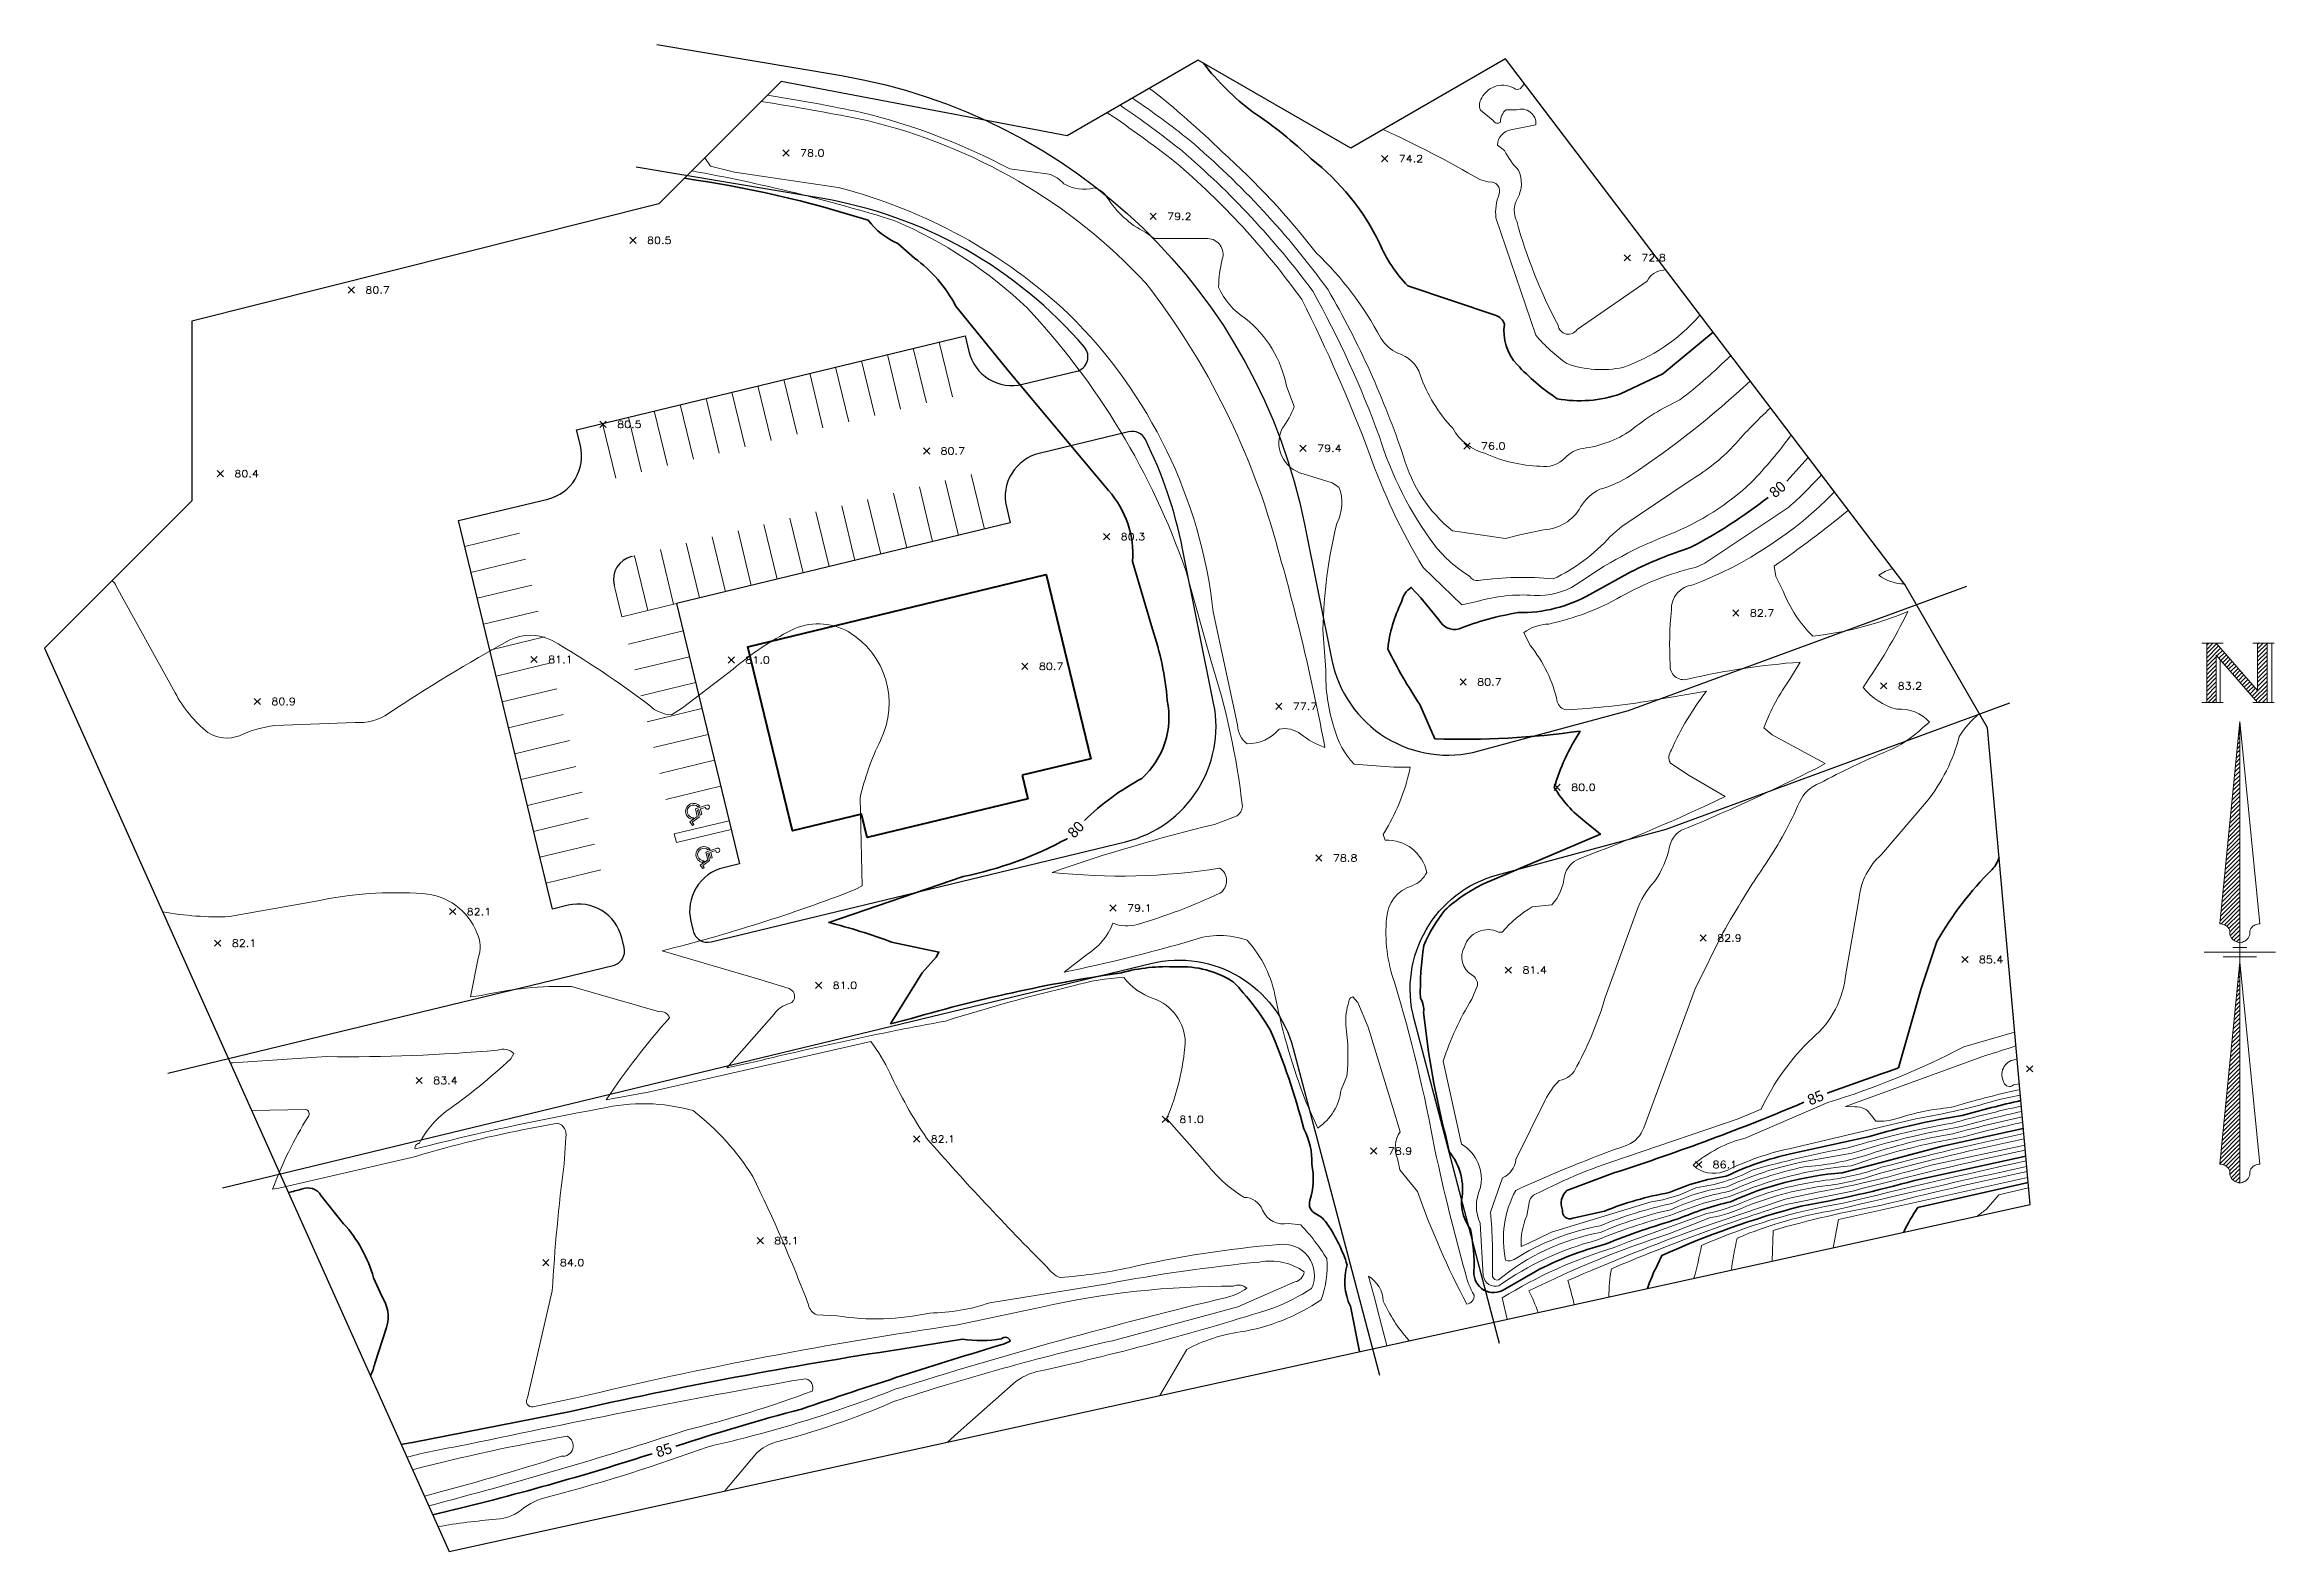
# Model space of a CAD drawing. Header units: feet. Extents: x 0 to 753, y 0 to 509.
import ezdxf
from ezdxf.enums import TextEntityAlignment as Align

# ---------------------------------------------------------------- set-up
doc = ezdxf.new("R2010")
doc.units = ezdxf.units.FT
doc.header["$LTSCALE"] = 0.5
doc.header["$MEASUREMENT"] = 0
for name, color, linetype, lineweight in [('A-Anno-Note', 10, 'Continuous', 25), ('A-Anno-Symb', 6, 'Continuous', 18), ('C-Site-Cntr', 11, 'Continuous', 35), ('C-Site-Cntr-Intm', 9, 'Continuous', 18), ('C-Site-Ftpr', 2, 'Continuous', 50), ('C-Site-Pkng', 70, 'Continuous', 18), ('C-Site-Road', 57, 'Continuous', 25), ('C-Site-Spot-Elev', 9, 'Continuous', 35)]:
    doc.layers.add(name, color=color, linetype=linetype, lineweight=lineweight)
doc.styles.add('60', font='simplex.shx', dxfattribs={"width": 1.15, "height": 2.4})

# ---------------------------------------------------------------- blocks, each defined once
blk = doc.blocks.new('North')
for p, q in [((-0.14, 2.61), (-0.32, 2.61)), ((-0.28, 2.11), (-0.28, 2.61)), ((-0.28, 2.61), (-0.18, 2.61)), ((-0.28, 2.522), (-0.193, 2.61)), ((-0.28, 2.557), (-0.228, 2.61)), ((-0.28, 2.593), (-0.263, 2.61)), ((-0.28, 2.487), (-0.18, 2.587)), ((-0.28, 2.451), (-0.164, 2.568)), ((-0.28, 2.416), (-0.2, 2.496)), ((-0.28, 2.381), (-0.2, 2.461)), ((0.15, 2.21), (-0.2, 2.61)), ((-0.2, 2.11), (-0.2, 2.51)), ((-0.2, 2.51), (0.15, 2.11)), ((-0.2, 2.51), (-0.2, 2.11)), ((-0.194, 2.503), (-0.147, 2.549)), ((-0.177, 2.484), (-0.131, 2.53)), ((-0.167, 2.11), (-0.167, 2.472)), ((-0.161, 2.465), (-0.114, 2.511)), ((-0.144, 2.446), (-0.098, 2.493)), ((-0.128, 2.427), (-0.081, 2.474)), ((-0.111, 2.408), (-0.065, 2.455)), ((0.29, 2.61), (0.11, 2.61)), ((0.23, 2.61), (0.15, 2.61)), ((0.15, 2.21), (0.15, 2.61)), ((0.15, 2.563), (0.196, 2.61)), ((0.15, 2.599), (0.161, 2.61)), ((0.15, 2.528), (0.228, 2.606)), ((0.15, 2.492), (0.228, 2.571)), ((0.15, 2.457), (0.23, 2.537)), ((0.15, 2.422), (0.23, 2.502)), ((0.15, 2.386), (0.23, 2.466)), ((0.23, 2.11), (0.23, 2.61)), ((0.23, 2.608), (0.232, 2.61)), ((0.269, 2.11), (0.269, 2.61)), ((-0.28, 2.345), (-0.2, 2.425)), ((-0.28, 2.31), (-0.2, 2.39)), ((-0.28, 2.275), (-0.2, 2.355)), ((-0.28, 2.239), (-0.2, 2.319)), ((-0.28, 2.204), (-0.2, 2.284)), ((-0.095, 2.39), (-0.048, 2.436)), ((-0.078, 2.371), (-0.032, 2.417)), ((-0.06, 2.35), (-0.014, 2.397)), ((-0.045, 2.333), (0.001, 2.379)), ((-0.029, 2.314), (0.018, 2.361)), ((-0.012, 2.295), (0.034, 2.342)), ((0.004, 2.276), (0.051, 2.323)), ((0.021, 2.258), (0.067, 2.304)), ((0.037, 2.239), (0.084, 2.285)), ((0.054, 2.22), (0.1, 2.266)), ((0.103, 2.163), (0.23, 2.29)), ((0.15, 2.351), (0.23, 2.431)), ((0.15, 2.316), (0.23, 2.396)), ((0.15, 2.28), (0.23, 2.36)), ((0.15, 2.245), (0.23, 2.325)), ((-0.14, 2.11), (-0.32, 2.11)), ((-0.28, 2.169), (-0.2, 2.249)), ((-0.28, 2.13), (-0.2, 2.21)), ((-0.28, 2.11), (-0.2, 2.11)), ((-0.268, 2.11), (-0.2, 2.178)), ((-0.233, 2.11), (-0.2, 2.142)), ((0.07, 2.201), (0.117, 2.248)), ((0.087, 2.182), (0.133, 2.229)), ((0.29, 2.11), (0.11, 2.11)), ((0.12, 2.145), (0.23, 2.254)), ((0.136, 2.126), (0.23, 2.219)), ((0.15, 2.11), (0.23, 2.11)), ((0.156, 2.11), (0.23, 2.184)), ((0.191, 2.11), (0.23, 2.148)), ((0.227, 2.11), (0.23, 2.113)), ((0.23, 2.11), (0.28, 2.11)), ((0, 1.95), (-0.17, 0.24)), ((-0.003, 1.915), (0, 1.919)), ((0, -1.95), (0, 1.95)), ((0, 1.95), (0.17, 0.24)), ((-0.027, 1.68), (0, 1.706)), ((-0.023, 1.719), (0, 1.742)), ((-0.019, 1.758), (0, 1.777)), ((-0.015, 1.797), (0, 1.813)), ((-0.011, 1.837), (0, 1.848)), ((-0.007, 1.876), (0, 1.883)), ((-0.046, 1.483), (0, 1.53)), ((-0.042, 1.523), (0, 1.565)), ((-0.039, 1.562), (0, 1.6)), ((-0.035, 1.601), (0, 1.636)), ((-0.031, 1.64), (0, 1.671)), ((-0.066, 1.287), (0, 1.353)), ((-0.062, 1.326), (0, 1.388)), ((-0.058, 1.366), (0, 1.424)), ((-0.054, 1.405), (0, 1.459)), ((-0.05, 1.444), (0, 1.494)), ((-0.089, 1.051), (0, 1.141)), ((-0.085, 1.091), (0, 1.176)), ((-0.082, 1.13), (0, 1.212)), ((-0.078, 1.169), (0, 1.247)), ((-0.074, 1.209), (0, 1.282)), ((-0.07, 1.248), (0, 1.318)), ((-0.109, 0.855), (0, 0.964)), ((-0.105, 0.894), (0, 0.999)), ((-0.101, 0.934), (0, 1.035)), ((-0.097, 0.973), (0, 1.07)), ((-0.093, 1.012), (0, 1.105)), ((-0.128, 0.659), (0, 0.787)), ((-0.124, 0.698), (0, 0.823)), ((-0.121, 0.737), (0, 0.858)), ((-0.117, 0.777), (0, 0.893)), ((-0.113, 0.816), (0, 0.929)), ((-0.152, 0.423), (0, 0.575)), ((-0.148, 0.463), (0, 0.61)), ((-0.144, 0.502), (0, 0.646)), ((-0.14, 0.541), (0, 0.681)), ((-0.136, 0.58), (0, 0.717)), ((-0.132, 0.62), (0, 0.752)), ((-0.167, 0.266), (0, 0.434)), ((-0.163, 0.306), (0, 0.469)), ((-0.16, 0.345), (0, 0.504)), ((-0.159, 0.239), (0, 0.398)), ((-0.156, 0.384), (0, 0.54)), ((-0.131, 0.232), (0, 0.363)), ((-0.109, 0.219), (0, 0.328)), ((-0.093, 0.2), (0, 0.292)), ((-0.085, 0.172), (0, 0.257)), ((-0.081, 0.14), (0, 0.222)), ((-0.3, 0), (0.3, 0)), ((-0.068, 0.118), (0, 0.186)), ((-0.06, 0.04), (0.06, 0.04)), ((-0.05, 0.101), (0, 0.151)), ((-0.027, 0.088), (0, 0.116)), ((0, 0.08), (0, 0.08)), ((0, -0.08), (-0.17, -1.79)), ((-0.14, -0.04), (0.14, -0.04)), ((-0.01, -0.177), (0, -0.167)), ((-0.006, -0.138), (0, -0.132)), ((-0.002, -0.098), (0, -0.097)), ((0, -0.04), (0, -1.95)), ((0, -0.08), (0.17, -1.79)), ((-0.029, -0.373), (0, -0.344)), ((-0.025, -0.334), (0, -0.309)), ((-0.021, -0.295), (0, -0.273)), ((-0.017, -0.255), (0, -0.238)), ((-0.014, -0.216), (0, -0.203)), ((-0.053, -0.609), (0, -0.556)), ((-0.049, -0.57), (0, -0.521)), ((-0.045, -0.53), (0, -0.486)), ((-0.041, -0.491), (0, -0.45)), ((-0.037, -0.452), (0, -0.415)), ((-0.033, -0.413), (0, -0.379)), ((-0.072, -0.805), (0, -0.733)), ((-0.068, -0.766), (0, -0.698)), ((-0.064, -0.727), (0, -0.662)), ((-0.06, -0.687), (0, -0.627)), ((-0.056, -0.648), (0, -0.592)), ((-0.092, -1.001), (0, -0.91)), ((-0.088, -0.962), (0, -0.874)), ((-0.084, -0.923), (0, -0.839)), ((-0.08, -0.884), (0, -0.804)), ((-0.076, -0.844), (0, -0.768)), ((-0.115, -1.237), (0, -1.122)), ((-0.111, -1.198), (0, -1.087)), ((-0.107, -1.158), (0, -1.051)), ((-0.103, -1.119), (0, -1.016)), ((-0.099, -1.08), (0, -0.981)), ((-0.096, -1.041), (0, -0.945)), ((-0.135, -1.433), (0, -1.299)), ((-0.131, -1.394), (0, -1.263)), ((-0.127, -1.355), (0, -1.228)), ((-0.123, -1.315), (0, -1.193)), ((-0.119, -1.276), (0, -1.157)), ((-0.154, -1.63), (0, -1.475)), ((-0.15, -1.59), (0, -1.44)), ((-0.146, -1.551), (0, -1.405)), ((-0.142, -1.512), (0, -1.369)), ((-0.138, -1.472), (0, -1.334)), ((-0.17, -1.787), (0, -1.617)), ((-0.166, -1.747), (0, -1.582)), ((-0.162, -1.708), (0, -1.546)), ((-0.158, -1.669), (0, -1.511)), ((-0.142, -1.794), (0, -1.652)), ((-0.117, -1.805), (0, -1.688)), ((-0.099, -1.822), (0, -1.723)), ((-0.087, -1.845), (0, -1.758)), ((-0.084, -1.878), (0, -1.794)), ((-0.074, -1.904), (0, -1.829)), ((-0.058, -1.923), (0, -1.864)), ((-0.037, -1.937), (0, -1.9)), ((-0.012, -1.947), (0, -1.935))]:
    blk.add_line(p, q)
for points in [[(-0.17, 0.24, -0.093518), (-0.128, 0.231, -0.116423), (-0.1, 0.21, -0.187274), (-0.085, 0.166, 0.176917), (-0.07, 0.12, 0.09767), (-0.041, 0.095, 0.083681), (0, 0.08)], [(0.17, 0.24, 0.093518), (0.128, 0.231, 0.116423), (0.1, 0.21, 0.187274), (0.085, 0.166, -0.176917), (0.07, 0.12, -0.09767), (0.041, 0.095, -0.083681), (0, 0.08)], [(-0.17, -1.79, -0.093518), (-0.128, -1.799, -0.116423), (-0.1, -1.82, -0.187274), (-0.085, -1.864, 0.176917), (-0.07, -1.91, 0.09767), (-0.041, -1.935, 0.083681), (0, -1.95)], [(0.17, -1.79, 0.093518), (0.128, -1.799, 0.116423), (0.1, -1.82, 0.187274), (0.085, -1.864, -0.176917), (0.07, -1.91, -0.09767), (0.041, -1.935, -0.083681), (0, -1.95)]]:
    blk.add_lwpolyline(points, format="xyb")
blk = doc.blocks.new('SPOT')
for p, q in [((-0.5, -0.5), (0.5, 0.5)), ((-0.5, 0.5), (0.5, -0.5))]:
    blk.add_line(p, q)
blk = doc.blocks.new('I_SITE_PARKING_Handicap Symbol_P')
at = {"color": 0, "linetype": 'ByBlock', "lineweight": -2}
for points in [[(-0.0204, 0.0036), (-0.0209, 0.01, 1.375474), (0.0151, -0.0272), (0.0119, -0.0191, -1.496783)], [(-0.0191, 0.0336), (-0.0156, -0.0065), (0.0111, -0.0065), (0.0225, -0.0351), (0.0361, -0.0297), (0.0339, -0.0243), (0.0258, -0.0275), (0.0151, -0.0006), (-0.0103, -0.0006), (-0.0107, 0.0044), (0.0085, 0.0044), (0.0085, 0.0102), (-0.0112, 0.0102), (-0.0127, 0.0269, 2.822933)]]:
    blk.add_lwpolyline(points, format="xyb", close=True, dxfattribs=at)
at = {"layer": 'Defpoints', "color": 0, "linetype": 'ByBlock', "lineweight": -2}
blk.add_point((-0.0361, -0.0417), dxfattribs=at)

msp = doc.modelspace()

# ---------------------------------------------------------------- linework, layer by layer
msp.add_lwpolyline([(136.64, 0), (670.59, 117.18), (656.25, 278.21), (628.27, 326.67), (493.45, 504.15), (441.18, 473.97), (389.67, 503.71), (345.39, 478.15), (248.83, 496.56), (207.5, 455.24), (49.75, 415.63), (49.75, 354.93), (0, 305.17)], close=True)
at = {"layer": 'C-Site-Cntr', "flags": 128}
for points, elevation in [([(563.55, 411.86), (546.58, 397.78), (532.33, 391.01, -0.128797), (510.86, 389.37, -0.057611), (497.35, 400.91, -0.230799), (493.07, 414.56, 0.279811), (489.91, 417.55), (460.41, 427.54, -0.089033), (450.86, 441.91, 0.116314), (427.8, 470.39, 0.047197), (408.03, 486.25, -0.06606), (391.39, 502.71, -0.06606)], 75), ([(351.2, 246.89, -0.069714), (370.62, 261.14, 0.265409), (379.19, 287.49, 0.060862), (374.2, 311.51), (367.47, 334.4, 0.20346), (359.35, 358.34), (325.75, 398.5), (307.69, 420.79, 0.113884), (293.83, 436.87), (288.2, 441.78, -0.12372), (278.16, 449.65, 0.042914), (216.1, 463.83, 0.042914)], 80), ([(582.13, 356.03, -0.044354), (555.86, 339.09, 0.03795), (535.78, 330.92), (521.88, 323.22, -0.131807), (497.76, 317.11, 0.05793), (477.75, 311.59, -0.360674), (470.94, 314.74), (464.86, 322.15), (461.61, 325.62, 0.202313), (458.33, 320.73, 0.089983), (453.68, 304.86, 0.031126), (464.48, 286.11), (469.61, 274.51, 0.04393), (518.65, 277.1, 0.069299), (509.9, 258.07, 0.096527), (520.24, 246.61), (525.47, 242.28), (486.04, 225.49, 0.07242), (472.95, 216.64, 0.063637), (465.85, 204.66, 0.045858), (464.7, 186.82, -0.167323), (465.79, 182.08, 0.039152), (473.4, 139.74), (474.37, 135.1, -0.225575), (478.56, 118.67, 0.167113), (481.58, 108.86, -0.058275), (482.78, 94.53, 0.625971), (493.2, 88.58), (503.52, 94.6, -0.053041), (527.13, 103.77, -0.02689), (551.75, 112.29, -0.04699), (569.39, 118.09, -0.085718), (607.09, 127.91), (640.98, 136.85), (668.3, 142.84)], 80), ([(444.17, 67.49), (441.04, 82.8, -0.188247), (439.95, 96.77, 0.070798), (433.35, 110.46, 0.126576), (429.39, 114.08, -0.389866), (427.36, 118.58, 0.118797), (428.06, 130.79, 0.127418), (425.32, 142.77, 0.038105), (413.88, 176.4, 0.053531), (401.59, 192.29, 0.159656), (382.25, 197.44, 0.080949), (363.7, 195.47, 0.035203), (290.6, 179.41), (285.74, 178.26), (296.39, 195.47), (301.16, 200.68), (302.06, 202.46), (286.02, 205.85, 0.028348), (264.83, 212.46), (310.28, 227.99, 0.07447), (345.35, 240.76), (345.4, 240.81)], 80), ([(602.05, 154.84), (620.06, 161.16), (623.12, 162.24), (626.17, 163.37), (633.83, 190.13), (639.15, 206.06, -0.067984), (657.77, 230.35, 0.127201), (660.14, 234.45, 0.127201)], 85), ([(667.46, 152.3, 0.014521), (647.68, 147.22, 0.032735), (616.4, 140.18), (589.72, 134.32, 0.056288), (568, 126.75, 0.070565), (548.7, 121.18, 0.052947), (526.87, 114.95), (516.12, 112.51, -0.590183), (512.69, 115.3, -0.316118), (514.18, 121.93), (530.38, 127.94, 0.021393), (594.25, 151.71)], 85), ([(541.4, 88.83, -0.046284), (544.8, 96.79), (546.2, 99.98, -0.041748), (593.28, 116.6, 0.022737), (631.59, 125.3), (669.13, 133.5)], 75), ([(110.06, 59.36, 0.06715), (111.51, 63.5), (115.53, 75.65, 0.225774), (113.88, 86.19), (111.09, 92.46, 0.114238), (100.99, 110.69), (93.46, 120.15, 0.382696), (86.65, 122.31, -0.001739), (82.36, 121.22)], 85), ([(627.95, 107.83, -0.041107), (632.69, 116.14), (669.93, 124.57)], 70), ([(213.18, 35.49, -0.015838), (255.7, 48.09, -0.009334), (323.89, 70.04), (326.17, 71.04, 0.607067), (323.25, 71.8, -0.083374), (309.98, 71.7), (289.15, 68.31, 0.017939), (177.64, 47.31), (124.27, 36.77, 0.023037), (120.47, 36.11, 0.023037)], 85), ([(131.12, 12.32, 0.019357), (204.02, 32.63), (205.17, 32.96)], 85)]:
    msp.add_lwpolyline(points, format="xyb", dxfattribs=dict(at, elevation=elevation))
at = {"layer": 'C-Site-Cntr', "elevation": 80, "flags": 128}
msp.add_lwpolyline([(595.69, 369.55), (588.5, 361.5)], dxfattribs=at)
at = {"layer": 'C-Site-Cntr-Intm', "flags": 128}
for points, elevation in [([(244.18, 491.91, -0.012159), (275.96, 486.09, -0.062091), (326.05, 466.99), (339.28, 465.23, -0.136617), (344.27, 461.97, 0.195072), (354.47, 460.6, -0.203993), (358.82, 457.51, 0.141709), (371.96, 445.57), (374.75, 443.54), (392.88, 443.49, -0.50102), (397.78, 436.55, 0.063671), (396.55, 427.05, 0.148281), (405.63, 416.45, -0.179007), (419.46, 393.6), (422.04, 386.75, -0.078724), (418.02, 379.37, 0.481493), (425.07, 364.02), (434.93, 361.01), (437.18, 359.54, -0.217444), (436.45, 347.24, 0.055833), (431.77, 311.46), (432.74, 297.85, 0.084835), (435.58, 278.07, 0.126551), (442.3, 265.95), (455.73, 264.89), (461.24, 264.89, -0.078729), (453.88, 245.23), (452.15, 242.15), (452.79, 240.28, -0.364039), (466.87, 229.38, -0.187983), (461.93, 224.88, 0.318562), (453.29, 213.81, 0.11154), (455.95, 192.24, -0.027864), (469.61, 135.63, 0.015658), (479.89, 93.94, 0.082932), (482.83, 86.61, -0.411477), (480.32, 83.52, -0.033459), (463.67, 121.53), (457.79, 128.92), (456.95, 132.69, -0.254935), (457.81, 141.76), (455.3, 150.3), (447.06, 177.06), (443.51, 185.47), (441.9, 187.3, 0.434814), (440.55, 185.66, 0.100454), (439.5, 177.82, -0.06326), (439.82, 160.54), (437.88, 155.95, -0.219887), (430.05, 143.02), (425.93, 152.24, -0.042653), (415.84, 186.6, 0.141969), (406.14, 206.44, 0.176139), (387.88, 206.48, -0.020012), (344.36, 195.66), (351.88, 201.56, 0.166359), (360.8, 212.19, 0.160951), (369.16, 211.8, 0.037151), (396.98, 222.34, 0.547419), (396.87, 230.81, -0.067525), (340.27, 229.39, -0.024196), (395.13, 245.6), (402.8, 248.5, 0.243133), (404.57, 251.66, 0.050497), (393.87, 301.01), (385.42, 331.37, 0.105088), (331.86, 420.03, 0.090026), (287.14, 449.5, 0.031315), (218.62, 466.35, 0.031315)], 79), ([(242.04, 489.77, -0.012839), (277.79, 483.33, -0.148014), (371.99, 428.38, -0.1003), (416.66, 338.23, -0.023256), (432.43, 271.54, -0.080466), (424.28, 276.05, 0.222392), (416.94, 277.74, -0.223028), (406.18, 272.78, -0.238475), (402.95, 279.25), (394.73, 317.4, 0.171693), (345.94, 417.97, 0.125745), (268.05, 460.75), (233.06, 465.93), (224.92, 467.92), (222.99, 470.73)], 78), ([(576.11, 395.33, -0.03924), (535.63, 363.41, -0.076857), (525.26, 358.81, 0.134173), (518.76, 352.82, -0.26607), (506.31, 345.14), (498.27, 343.39), (493.43, 342.12), (475.53, 344.78, -0.157795), (459.03, 369.77, 0.049969), (433.52, 426.11, 0.060108), (386.69, 476.72, 0.019493), (367.48, 490.9, 0.019493)], 77), ([(569.5, 404.03, -0.033761), (552.29, 388.98, 0.062232), (535.75, 378.66, -0.11832), (519.64, 372.6, 0.167515), (513.54, 369.38, -0.242156), (505.09, 366.55, -0.095899), (486.64, 370.86, -0.208578), (475.65, 379.39, -0.108559), (464.62, 397.5, 0.246808), (457.06, 404.73, -0.14789), (451.32, 409.86, 0.080339), (429.51, 438.62, 0.045477), (397.72, 472.8, 0.028182), (373.23, 494.22, 0.028182)], 76), ([(547.47, 433.03, -0.076636), (546.83, 432.85, 0.263057), (541.24, 429.12), (517.6, 412.72, -0.688974), (511.17, 414.19, -0.052109), (497.21, 449.33, -0.249061), (497.53, 457.03, 0.233615), (497.82, 466.57, -0.078677), (493.09, 473.24), (490.75, 475.05, -0.367386), (495.27, 480.19), (503.72, 481.87, 0.536964), (497.18, 486.96), (493.65, 486.98, 0.245402), (491.77, 482.84, -0.464742), (489.24, 483.31), (484.97, 486.9, -0.264004), (485.41, 490.97, -0.45159), (496.81, 493.95, 0.36723), (498.89, 494.61), (499.86, 495.71)], 73), ([(589.93, 377.14, -0.032813), (576.38, 361.03, -0.094279), (549.09, 343.67, 0.062121), (517.35, 326.58, -0.153629), (503.12, 322.96, 0.08716), (483.85, 320.89), (478.72, 319.7), (465.59, 332.34, -0.050367), (447.39, 371.03, 0.026692), (424.65, 422.88, 0.06038), (381.88, 469.33, 0.015724), (358.99, 485.99, 0.015724)], 79), ([(582.95, 386.33, 0.024763), (569.59, 372.45, -0.061541), (555.43, 361.55), (532.7, 346.2), (528.77, 342.86, -0.104074), (509.57, 328.5, 0.059996), (484.34, 327.97, -0.331089), (481.4, 329.34, -0.088295), (469.53, 339.82, -0.085698), (450.86, 376.53, 0.039296), (428.33, 425.72, 0.05646), (384.06, 473.19, 0.019489), (363.3, 488.49, 0.019489)], 78), ([(559.14, 417.67, -0.002043), (558.65, 417.08, -0.129092), (533.09, 399.97, -0.138105), (514.15, 401.23, -0.06264), (503.64, 410.85), (490.2, 450.47, -0.123569), (491.28, 458.45, 0.583703), (487.78, 462.58), (484.73, 463.43, 0.025105), (452.13, 480.29, 0.025105)], 74), ([(668.11, 144.95, 0.01378), (647.71, 139.91, 0.043989), (610.22, 130.24, 0.081208), (569.45, 119.95, 0.048809), (548.98, 113.41, 0.0337), (524.22, 105.1, 0.091895), (491.21, 89.71, -0.439126), (485.94, 93.03), (484.92, 110.84, -0.224033), (484.92, 122.56, 0.329733), (478.55, 137.56), (472.37, 165.61, -0.055669), (482.03, 186.58), (483.94, 191.16, 0.320156), (482.07, 194.73, -0.403144), (479.55, 204.23, -0.45436), (491.06, 209.22), (492.31, 209.22, -0.077252), (502.45, 217.73), (509.12, 218.43, 0.161361), (513.33, 228.22, -0.230105), (518.33, 234, 0.021615), (567.6, 254.98), (555.44, 262.06), (549.13, 266.29, -0.301871), (549.47, 270.72, -0.061935), (561.35, 290.62), (542.76, 287.39, -0.028833), (514.02, 284.31, -0.299677), (510.92, 287.04, 0.118234), (501.79, 306), (499.62, 310.37, -0.150477), (508.09, 313.27, 0.07618), (532.44, 322.54, -0.069435), (557.6, 332.41), (560.74, 333.84), (589.12, 352.74, 0.022513), (600.19, 363.64)], 81), ([(667.96, 146.74, 0.01294), (644.54, 141.09, 0.041802), (614.68, 133.62, -0.055549), (594.28, 129.9, 0.053439), (569.05, 121.63, 0.061793), (549.22, 115.41, 0.048095), (525.39, 107.7, 0.128688), (491.06, 91.68, -0.368816), (489, 92.85, 0.031486), (488.36, 114.62), (492.43, 126.19, 0.262857), (496.94, 132.33), (506.83, 152.47, -0.082688), (511.61, 159.06, 0.259905), (517.55, 163.87, 0.052199), (527.13, 187.13), (537.67, 216.2, -0.105276), (543.88, 226.45, 0.09941), (548.82, 237.95, -0.29255), (555.13, 244.48, 0.016491), (598.5, 264.51), (601.42, 266.11), (583.55, 275.79), (580.65, 278.19, -0.06635), (589.73, 294.93), (592.96, 300.39, 0.03842), (554.89, 294.66, -0.545342), (549.08, 299.61, -0.041251), (549.46, 317.94, -0.401532), (556.81, 326.5, 0.105843), (604.56, 357.87)], 82), ([(667.79, 148.62, 0.014373), (647.38, 143.49, 0.036534), (610.46, 134.47), (596.97, 132.12, 0.069301), (568.29, 123.14, 0.076695), (549.58, 117.5, 0.046799), (525.37, 109.97, 0.096845), (496.41, 98.62, -0.211658), (493.48, 98.37, -0.177028), (496.88, 121.94, -0.022503), (534.77, 137.34, 0.210808), (540.1, 143.09), (557.47, 190.04), (566.84, 208.92, -0.022264), (581.46, 232.47, 0.046394), (592.7, 253.05, -0.205712), (599.55, 259.48, -0.024748), (622.25, 270.31, 0.097021), (634.33, 278.22), (636.66, 280.11, 0.237644), (625.64, 284.49, -0.15907), (614.19, 291.87, 0.038119), (629.32, 317.45, -0.068522), (597.23, 309.13, -0.10193), (587.18, 324.32), (584.73, 329.38), (584.19, 332.85, 0.021674), (609.23, 351.73, 0.021674)], 83), ([(628.16, 326.81, -0.166868), (619.53, 329.81, -0.084352), (624.24, 331.97)], 84), ([(376.64, 52.67), (385.81, 68.21, -0.08971), (403.78, 74.12, 0.111313), (431.14, 85.01, 0.113767), (433.05, 98.91, 0.052168), (424.3, 110.3), (420.11, 110.8, -0.367001), (411.38, 115.32, 0.307492), (405.15, 119.6, -0.096842), (391.92, 131.65), (378.97, 146.18, 0.084638), (385.25, 171.87, 0.316456), (374.46, 186.77, -0.144813), (364.47, 193.89, 0.061017), (347.39, 191, 0.020142), (304.25, 179.14, 0.014945), (237.79, 164.87), (230.46, 163.36), (246.36, 181.52, -0.179543), (251.63, 185.03, 0.706298), (251.45, 190.11), (241.6, 193.14), (208.61, 202.89, 0.031247), (273.79, 223.56), (276.18, 224.83), (275.44, 254.52, -0.057742), (282.3, 273.89, 0.392811), (271.41, 310.69, 0.248671), (252.22, 311.23, 0.054155), (232.54, 298.06), (215.48, 284.99), (211.7, 282.64, -0.179739), (204.59, 285.53, 0.032231), (171.25, 307.81, 0.231811), (156.89, 307.79, 0.019502), (116.15, 283.08, -0.182461), (104.87, 280.03), (77.71, 278.99, 0.076755), (65.82, 275.53, -0.238031), (55.18, 276.63, -0.106234), (44.09, 290.08), (24.13, 326.07, 0.226236), (22.72, 327.89)], 81), ([(667.63, 150.43, 0.013001), (644.41, 144.7, 0.028804), (609.2, 136.32, 0.026273), (576.7, 128.75, -0.086577), (557.74, 122.84, -0.082365), (542.66, 118.08), (508.99, 107.86), (501.26, 104.11), (498.72, 103.01, -0.114042), (500.61, 113.3), (501.59, 118.42, -0.279223), (503.62, 120.64, -0.044106), (534.26, 133.23), (571.97, 146.15), (579.79, 149.37, -0.093557), (597.09, 173.41, 0.197774), (608.34, 195.08), (612.87, 220.81, -0.18742), (620.42, 235.39), (635.64, 253.23, 0.108323), (646.68, 275.29, -0.074439), (653.46, 283.04, -0.074439)], 84), ([(305.12, 36.98, -0.011637), (307.56, 39.24), (328.16, 57.47, -0.121245), (337.61, 61.24, 0.022157), (415.18, 82.26, 0.048304), (427.95, 88.81, 0.599702), (416.73, 103.63, 0.035808), (366.35, 95.83, -0.033678), (343.04, 92.5, -0.150532), (338.49, 96.12, -0.017164), (297.92, 139.57, -0.040906), (285.51, 161.65, 0.05259), (279.08, 172.2), (204.44, 155.2), (189.67, 152.58, -0.031928), (211.03, 180.25, 0.371056), (207.65, 182.29), (177.93, 190.81, 0.063385), (147.59, 187.79), (143.87, 187.35), (146.42, 200.43, 0.213393), (146.01, 208.93, 0.293316), (127.78, 222.19, 0.07082), (91.7, 219.63), (62.43, 214.46, -0.057471), (39.88, 216.09)], 82), ([(667.3, 154.11), (660.69, 152.79, -0.031774), (632.03, 146.14), (589.23, 136.04, 0.058762), (568.5, 128.81, -0.261026), (557.96, 129.43), (556.81, 130.52, -0.113415), (574.36, 139.62), (602.3, 151.62, 0.04647), (648.28, 170.48), (665.4, 175.39)], 86), ([(229.71, 20.43), (240.51, 33.3, -0.114337), (246.82, 36.88, 0.039724), (286.71, 50.58, -0.02394), (360.65, 71.16), (403.06, 82.65), (422.32, 91.04, 0.324756), (425.41, 94.43, 0.204975), (410.38, 97.75, 0.022106), (359.04, 90.43), (319.3, 84, -0.079848), (298.97, 80.52, -0.093917), (267.55, 79.59), (260.82, 79.92, -0.272448), (258.03, 83.3, 0.022783), (239.16, 126.68, 0.087875), (219.09, 148.88, 0.127862), (187.89, 149.58, 0.018256), (125.12, 135.95, -0.44545), (126.53, 137.83, -0.101545), (135.49, 148.58, 0.035586), (157.45, 166.39), (158.52, 168.22, 0.28507), (153.08, 169.34, -0.025288), (95.33, 167.15), (63.62, 165.03, -0.007374), (62.76, 165.01)], 83), ([(667.13, 156.03, 0.018281), (643.62, 149.9, 0.060486), (625.73, 146.23, -0.092181), (618.47, 145.36), (617.02, 147.27, 0.296191), (611.4, 150.16), (608.26, 150.28), (655.51, 167.48, 0.004274), (665.82, 170.76, 0.004274)], 87), ([(666.96, 157.91), (665.01, 157.55, -0.542105), (661.76, 158.42, -0.522131), (665.43, 166.13, -0.000235), (666.21, 166.39, -0.000235)], 88), ([(132.9, 8.35, -0.022137), (152.55, 10.86, 0.177546), (161.99, 14.82, -0.098655), (171.46, 18.75, 0.022798), (224.14, 35.37, 0.037871), (287.27, 54.76, -0.017554), (399.35, 85.81, 0.091112), (406.03, 88.89, 0.30889), (401.59, 89.55, 0.056687), (336.62, 82.54), (308.45, 76.5, 0.02355), (179.44, 51.83), (164.98, 48.79, -0.631537), (163.07, 51.92), (171.45, 87.98, -0.018139), (175.49, 130.9), (176.04, 139.98, 0.389937), (173.37, 144.64), (164.35, 142.94, 0.027949), (125.37, 133.41), (79.15, 122.65), (77.02, 122.32, -0.054638), (89.04, 146.85, 0.492212), (88.24, 149.3), (69.97, 148.9)], 84), ([(494.05, 78.44), (492.33, 85.63, -0.064503), (530.12, 102.66), (535.19, 104.68), (561.49, 114.16, 0.056796), (574.78, 118.45, -0.069851), (603.24, 125.56, 0.05287), (620.34, 129.74, -0.012937), (668.46, 141.12, -0.012937)], 79), ([(504.41, 80.71, 0.042625), (501.3, 87.97, -0.037757), (548.57, 107.23), (562.66, 112.77, 0.074008), (574.87, 116.64, -0.064371), (602.24, 123.58, 0.045588), (619.68, 127.62, -0.014149), (668.61, 139.35, -0.014149)], 78), ([(516.59, 83.39, 0.018638), (514.53, 91.51, -0.015659), (558.28, 108.98), (587.86, 118.96), (598.85, 121.31, 0.027314), (637.16, 130.52), (668.8, 137.24)], 77), ([(528.38, 85.97, -0.049424), (529.21, 95.45, -0.023877), (588.24, 117.22), (610.64, 121.71, -0.010967), (668.95, 135.56, -0.010967)], 76), ([(557.08, 92.27, 0.021122), (559.62, 103.28, -0.064013), (607.47, 117.58, -0.005725), (669.28, 131.91, -0.005725)], 74), ([(569.71, 95.05, -0.022727), (571.64, 105.82, -0.06125), (605.03, 115.33, -0.005362), (669.44, 130.02, -0.005362)], 73), ([(583.47, 98.07), (583.8, 108.44, -0.025461), (620.47, 116.97, -0.007981), (669.6, 128.32, -0.007981)], 72), ([(652.88, 113.3, -0.024648), (655.88, 115.58), (660.09, 120.44), (670.09, 122.81)], 69), ([(453.34, 69.51), (450.35, 81.13), (449.37, 84.82), (447.2, 92.92, -0.247616), (452.16, 84.55, 0.074733), (460.63, 71.5, -0.002054), (460.84, 71.15, -0.002054)], 79), ([(122.39, 31.82, -0.028822), (139.8, 35.49, -0.008171), (252.37, 57.58), (257.13, 58.25, -0.442764), (259.28, 54.17, -0.028952), (216.7, 40.93, -0.014792), (129.74, 15.4, -0.014792)], 86), ([(124.29, 27.58, -0.020795), (176.51, 38.89, -0.84091), (174.54, 32.13, -0.01428), (128.27, 18.68, -0.01428)], 87)]:
    msp.add_lwpolyline(points, format="xyb", dxfattribs=dict(at, elevation=elevation))
at = {"layer": 'C-Site-Cntr-Intm', "elevation": 71, "flags": 128}
msp.add_lwpolyline([(604.06, 102.58), (605.92, 112.06), (669.78, 126.25)], dxfattribs=at)
at = {"layer": 'C-Site-Ftpr'}
msp.add_lwpolyline([(330.14, 262.17), (332.05, 254.25), (277.8, 241.14), (275.89, 249.05), (252.56, 243.42), (237.52, 305.62), (338.29, 329.98), (353.32, 267.77)], close=True, dxfattribs=at)
at = {"layer": 'C-Site-Pkng'}
for p, q in [((306.62, 390.06), (302.15, 408.53)), ((271.63, 381.6), (267.16, 400.07)), ((280.37, 383.72), (275.91, 402.18)), ((289.12, 385.83), (284.66, 404.3)), ((297.87, 387.95), (293.41, 406.41)), ((245.38, 375.26), (240.92, 393.73)), ((254.13, 377.37), (249.67, 395.84)), ((262.88, 379.49), (258.41, 397.96)), ((210.39, 366.8), (205.93, 385.27)), ((219.14, 368.91), (214.67, 387.38)), ((227.89, 371.03), (223.42, 389.5)), ((236.63, 373.14), (232.17, 391.61)), ((192.89, 362.57), (188.43, 381.04)), ((201.64, 364.69), (197.18, 383.15)), ((308.68, 343.23), (304.21, 361.7)), ((317.43, 345.35), (312.96, 363.82)), ((282.43, 336.89), (277.97, 355.36)), ((291.18, 339), (286.72, 357.47)), ((299.93, 341.12), (295.47, 359.59)), ((247.44, 328.43), (242.98, 346.9)), ((256.19, 330.55), (251.73, 349.01)), ((264.94, 332.66), (260.47, 351.13)), ((273.69, 334.77), (269.22, 353.24)), ((141.9, 339.44), (160.37, 343.91)), ((221.2, 322.09), (216.73, 340.56)), ((229.95, 324.2), (225.48, 342.67)), ((238.69, 326.32), (234.23, 344.79)), ((144.01, 330.7), (162.48, 335.16)), ((199.24, 336.33), (198.27, 336.09)), ((203.7, 317.86), (199.24, 336.33)), ((212.45, 319.97), (207.99, 338.44)), ((146.13, 321.95), (164.6, 326.41)), ((194.95, 315.74), (192.37, 326.44)), ((148.24, 313.2), (166.71, 317.66)), ((194.95, 315.74), (213.42, 320.21)), ((197.19, 306.51), (215.65, 310.97)), ((150.36, 304.45), (168.83, 308.91)), ((199.3, 297.76), (217.77, 302.23)), ((152.47, 295.7), (170.94, 300.17)), ((154.59, 286.95), (173.06, 291.42)), ((201.41, 289.01), (219.88, 293.48)), ((156.7, 278.21), (175.17, 282.67)), ((203.53, 280.27), (222, 284.73)), ((158.82, 269.46), (177.28, 273.92)), ((205.64, 271.52), (224.11, 275.98)), ((160.93, 260.71), (179.4, 265.17)), ((207.76, 262.77), (226.23, 267.23)), ((163.05, 251.96), (181.51, 256.43)), ((209.87, 254.02), (228.34, 258.49)), ((165.16, 243.21), (183.63, 247.68)), ((212.69, 242.36), (231.16, 246.82)), ((212.69, 242.36), (213.4, 239.44)), ((213.4, 239.44), (231.86, 243.91)), ((167.27, 234.47), (185.74, 238.93)), ((169.39, 225.72), (187.86, 230.18))]:
    msp.add_line(p, q, dxfattribs=at)
at = {"layer": 'C-Site-Pkng', "lineweight": -2}
msp.add_arc((200.15, 328.32), 8, 103.58842, 193.58842, dxfattribs=at)
at = {"layer": 'C-Site-Road'}
for points in [[(206.75, 509), (269.14, 498.51, -0.310961), (425.55, 346.99), (434.77, 301.11, 0.433809), (484.45, 270.38), (534.96, 284.08), (649.25, 326.09)], [(41.61, 161.56), (192.05, 197.93, 0.414214), (195.74, 203.96), (194.95, 207.21, 0.414214), (176.85, 218.26), (171.5, 216.97), (139.79, 348.19), (169.92, 355.47, 0.414214), (180.97, 373.58), (179.68, 378.92), (310.9, 410.64), (312.2, 405.3, 0.414214), (330.3, 394.24), (348.59, 398.66, 0.560067), (351.21, 406.77, 0.1757), (262.18, 457.09), (199.78, 467.58)], [(491.45, 70.18), (462.57, 179.79, -0.412139), (490.78, 228.59), (547.73, 244.02), (663.74, 286.67)], [(60.04, 122.81), (373.65, 198.61, -0.408229), (421.73, 169.92), (450.84, 59.48)]]:
    msp.add_lwpolyline(points, format="xyb", dxfattribs=at)
msp.add_lwpolyline([(213.42, 320.21), (234.68, 232.24), (229.34, 230.95, 0.414214), (218.28, 212.85), (219.07, 209.6, 0.414214), (225.1, 205.91), (365.04, 239.74, 0.402874), (394.86, 286.5), (384.37, 338.72, 0.065165), (371.81, 375.57, 0.350751), (366.15, 378.22), (335.94, 370.91, 0.414214), (324.88, 352.81), (326.17, 347.46)], format="xyb", close=True, dxfattribs=at)
at = {"layer": 'Defpoints', "color": 0, "linetype": 'ByBlock', "lineweight": -2}
for p in [(310.9, 410.64), (165.5, 380.13), (179.68, 378.92), (202.97, 363.46), (139.79, 348.19), (326.17, 347.46), (163.02, 341.46), (194.95, 315.74), (234.68, 232.24), (171.5, 216.97)]:
    msp.add_point(p, dxfattribs=at)

# ---------------------------------------------------------------- block references
at = {"layer": 'A-Anno-Symb', "xscale": 40, "yscale": 40, "zscale": 40}
msp.add_blockref('North', (741.47, 202.39), dxfattribs=at)
at = {"layer": 'C-Site-Pkng', "color": 70, "linetype": 'Continuous', "lineweight": 18, "xscale": 100, "yscale": 100, "zscale": 100, "rotation": 283.9999999999997}
for p in [(220.8, 249.46), (224.32, 234.88)]:
    msp.add_blockref('I_SITE_PARKING_Handicap Symbol_P', p, dxfattribs=at)
at = {"layer": 'C-Site-Spot-Elev', "xscale": 2.099999999976717, "yscale": 2.099999999976717, "zscale": 2.099999999976717}
for p in [(250.42, 472.35), (452.63, 470.48), (374.42, 451.02), (198.73, 442.87), (534.57, 436.99), (103.61, 426.12), (188.63, 380.74), (297.89, 371.74), (425.07, 372.65), (480.4, 373.4), (59.35, 364.09), (358.71, 342.8), (571.22, 317.01), (165.33, 301.28), (231.92, 301.1), (331.1, 298.95), (479.13, 293.66), (71.83, 287.11), (416.88, 285.47), (621.16, 292.38), (510.87, 258.09), (430.4, 234.21), (137.82, 216.14), (360.89, 217.34), (58.48, 205.46), (560.18, 207.18), (494.42, 196.36), (648.6, 199.94), (261.46, 191.23), (126.52, 159.07), (670.47, 163), (378.52, 145.98), (294.53, 139.3), (448.93, 135.27), (558.66, 130.68), (241.72, 104.97), (169.3, 97.56)]:
    msp.add_blockref('SPOT', p, dxfattribs=at)

# ---------------------------------------------------------------- texts
at = {"layer": 'A-Anno-Note'}
for s, rotation, p in [('80', 40.63461, (585.32, 358.76)), ('80', 46.30793, (348.3, 243.85)), ('85', 21.85394, (598.15, 153.27)), ('85', 17.54116, (209.17, 34.23))]:
    msp.add_text(s, height=3.6, rotation=rotation, dxfattribs=at).set_placement(p, align=Align.MIDDLE_CENTER)
at = {"layer": 'C-Site-Spot-Elev', "style": '60', "width": 1.15}
for s, p in [('78.0', (259.28, 472.35)), ('74.2', (461.49, 470.48)), ('79.2', (383.29, 451.02)), ('80.5', (207.59, 442.87)), ('72.8', (543.44, 436.99)), ('80.7', (112.47, 426.12)), ('80.5', (197.5, 380.74)), ('80.7', (306.75, 371.74)), ('79.4', (433.94, 372.65)), ('76.0', (489.27, 373.4)), ('80.4', (68.21, 364.09)), ('80.3', (367.58, 342.8)), ('82.7', (580.08, 317.01)), ('81.1', (174.2, 301.28)), ('81.0', (240.79, 301.1)), ('80.7', (339.97, 298.95)), ('80.7', (488, 293.66)), ('80.9', (80.7, 287.11)), ('77.7', (425.75, 285.47)), ('83.2', (630.03, 292.38)), ('80.0', (519.74, 258.09)), ('78.8', (439.27, 234.21)), ('79.1', (369.75, 217.34)), ('82.1', (146.69, 216.14)), ('82.1', (67.35, 205.46)), ('82.9', (569.05, 207.18)), ('81.4', (503.29, 196.36)), ('85.4', (657.47, 199.94)), ('81.0', (270.32, 191.23)), ('83.4', (135.38, 159.07)), ('81.0', (387.39, 145.98)), ('82.1', (303.4, 139.3)), ('78.9', (457.8, 135.27)), ('86.1', (567.52, 130.68)), ('83.1', (250.58, 104.97)), ('84.0', (178.16, 97.56))]:
    msp.add_text(s, height=2.4, dxfattribs=at).set_placement(p, align=Align.MIDDLE_CENTER)

doc.saveas('drawing.dxf')
